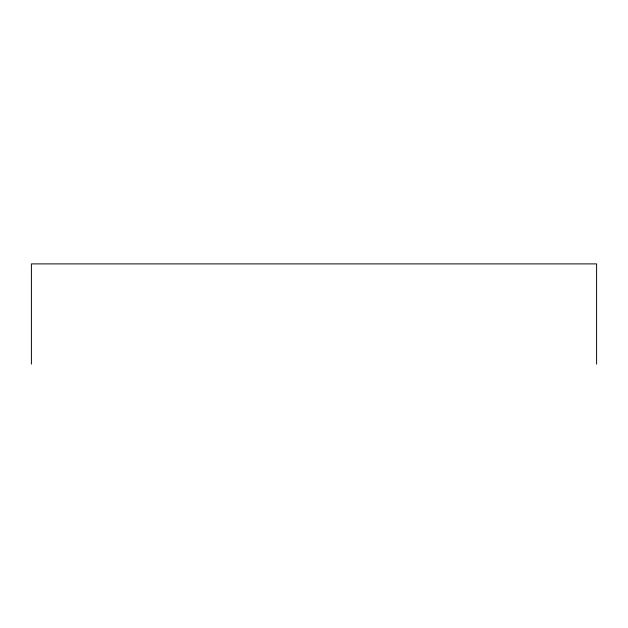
<?xml version="1.0" encoding="UTF-8"?>
<svg xmlns="http://www.w3.org/2000/svg" width="628" height="628" viewBox="0 0 628 628"><rect width="100%" height="100%" fill="white"/><g stroke="black" fill="none" stroke-linecap="round" stroke-linejoin="round"><path stroke-width="0.94" d="M596.6 364.107L596.6 263.893L31.4 263.893L31.4 364.107"/></g></svg>
